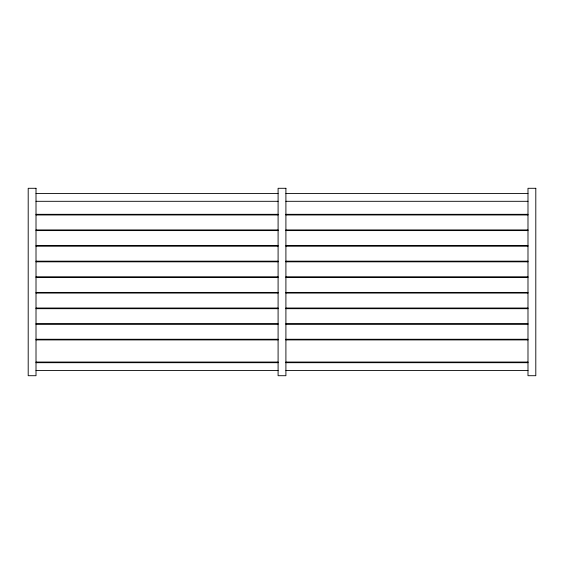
<?xml version="1.0" encoding="UTF-8"?>
<svg xmlns="http://www.w3.org/2000/svg" width="564" height="564" viewBox="0 0 564 564"><rect width="100%" height="100%" fill="white"/><g stroke="black" fill="none" stroke-linecap="round" stroke-linejoin="round"><path stroke-width="0.85" d="M36.011 193.494L278.094 193.494M285.906 193.494L527.989 193.494M36.011 201.306L278.094 201.306M285.906 201.306L527.989 201.306M36.011 214.32L278.094 214.32M285.906 214.32L527.989 214.32M36.011 214.969L278.094 214.969M285.906 214.969L527.989 214.969M36.011 229.936L278.094 229.936M285.906 229.936L527.989 229.936M36.011 230.591L278.094 230.591M285.906 230.591L527.989 230.591M36.011 245.559L278.094 245.559M285.906 245.559L527.989 245.559M36.011 246.207L278.094 246.207M285.906 246.207L527.989 246.207M36.011 261.174L278.094 261.174M285.906 261.174L527.989 261.174M36.011 261.823L278.094 261.823M285.906 261.823L527.989 261.823M36.011 276.797L278.094 276.797M285.906 276.797L527.989 276.797M36.011 277.446L278.094 277.446M285.906 277.446L527.989 277.446M36.011 292.413L278.094 292.413M285.906 292.413L527.989 292.413M36.011 293.061L278.094 293.061M285.906 293.061L527.989 293.061M36.011 308.029L278.094 308.029M285.906 308.029L527.989 308.029M36.011 308.684L278.094 308.684M285.906 308.684L527.989 308.684M36.011 323.651L278.094 323.651M285.906 323.651L527.989 323.651M36.011 324.3L278.094 324.3M285.906 324.3L527.989 324.3M36.011 339.267L278.094 339.267M285.906 339.267L527.989 339.267M36.011 339.916L278.094 339.916M285.906 339.916L527.989 339.916M36.011 362.046L278.094 362.046M285.906 362.046L527.989 362.046M36.011 362.694L278.094 362.694M285.906 362.694L527.989 362.694M36.011 370.506L278.094 370.506M285.906 370.506L527.989 370.506M36.011 188.291L28.2 188.291L28.2 375.709L36.011 375.709L36.011 188.291M285.906 188.291L278.094 188.291L278.094 375.709L285.906 375.709L285.906 188.291M535.8 188.291L527.989 188.291L527.989 375.709L535.8 375.709L535.8 188.291"/></g></svg>
